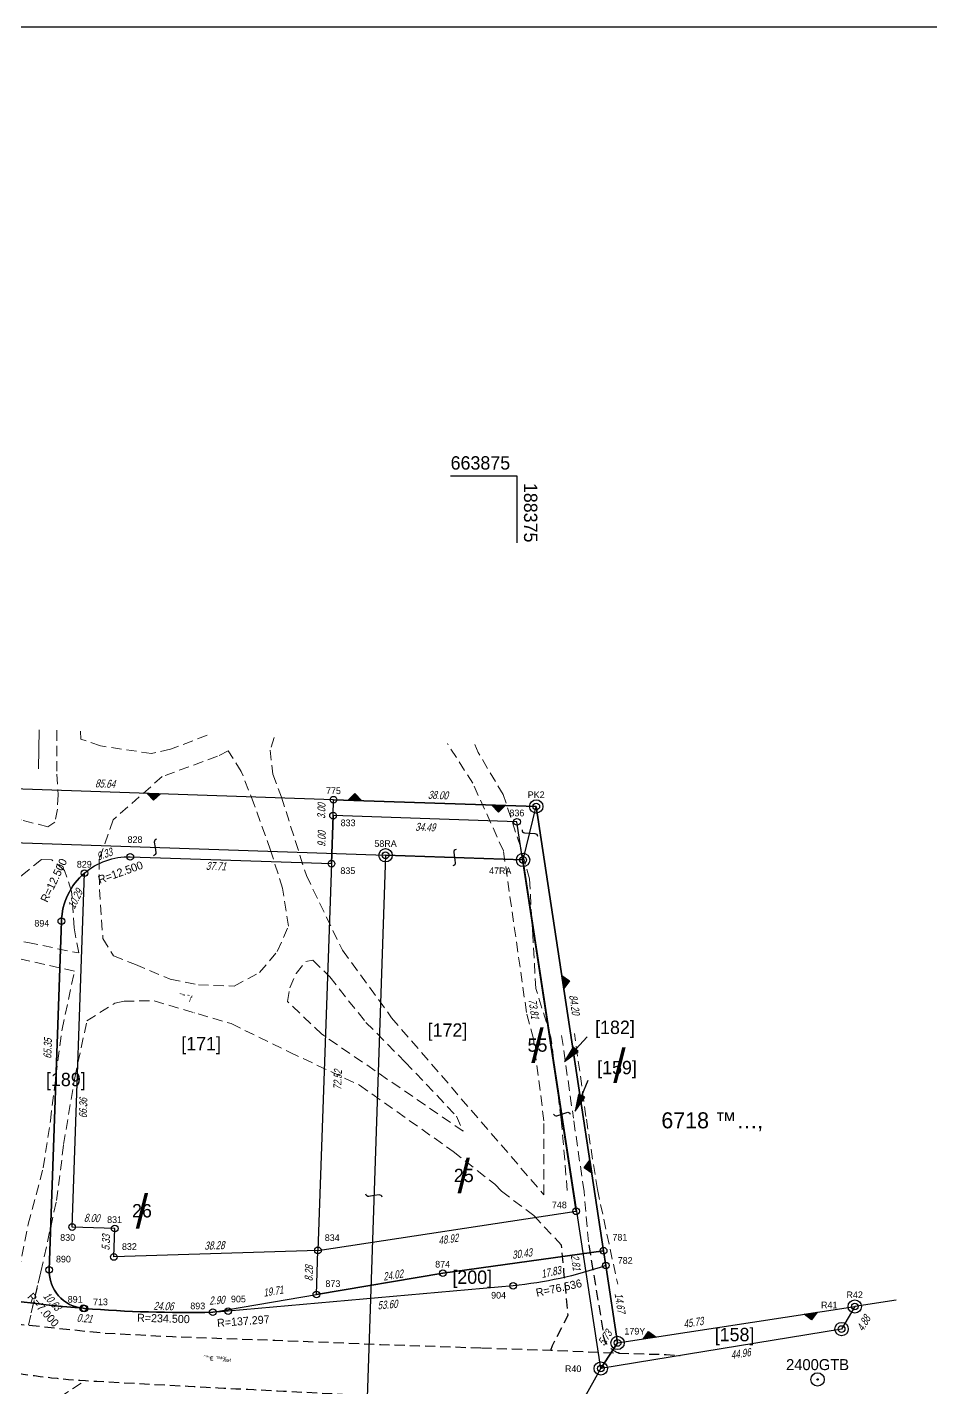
# Model space of a CAD drawing. Extents: x 187751 to 188722, y 663209 to 663959.
# Drawn here: x 188283.2 to 188452.5, y 663704.2 to 663959.1 of the extents above; entities that cross this region are included whole.
import ezdxf
from ezdxf.enums import TextEntityAlignment as Align

# ---------------------------------------------------------------- set-up
doc = ezdxf.new("R2010")
doc.units = 0
doc.header["$LTSCALE"] = 0.3
doc.linetypes.add('DASHED', pattern=[19.05, 12.7, -6.35])
doc.linetypes.add('HIDDEN', pattern=[9.525, 6.35, -3.175])
doc.layers.get('0').update_dxf_attribs({"linetype": 'CONTINUOUS'})
for name, color, linetype in [('C1602_0', 7, 'CONTINUOUS'), ('C1602_1', 1, 'CONTINUOUS'), ('C1602_2', 3, 'CONTINUOUS'), ('C1602_3', 4, 'CONTINUOUS'), ('C1603_0', 7, 'CONTINUOUS'), ('C1603_1', 1, 'CONTINUOUS'), ('C1603_3', 4, 'CONTINUOUS'), ('C1609_0', 7, 'CONTINUOUS'), ('C1609_1', 7, 'CONTINUOUS'), ('C1609_3', 7, 'CONTINUOUS'), ('C1610_0', 7, 'CONTINUOUS'), ('C1611_1', 6, 'CONTINUOUS'), ('C1611_3', 6, 'CONTINUOUS'), ('C1640', 7, 'DASHED'), ('C1690', 7, 'CONTINUOUS'), ('DRWP002', 2, 'CONTINUOUS'), ('DRWT004', 2, 'CONTINUOUS'), ('OBJS009', 2, 'CONTINUOUS'), ('PCLP001', 7, 'CONTINUOUS'), ('PCLP004', 3, 'CONTINUOUS'), ('PCLS001', 3, 'CONTINUOUS'), ('PCLS004', 7, 'CONTINUOUS'), ('RODP020', 25, 'HIDDEN'), ('RODP021', 25, 'HIDDEN'), ('RODS002', 25, 'CONTINUOUS'), ('SRVS003', 20, 'CONTINUOUS'), ('TAZAR_FRAME', 7, 'CONTINUOUS')]:
    doc.layers.add(name, color=color, linetype=linetype)
doc.layers.add('M2405', color=25, linetype='HIDDEN', lineweight=20)
doc.layers.add('M2602', color=25, linetype='CONTINUOUS', lineweight=20)
doc.styles.add('HEBTEXT', font='HEBTXT')
doc.styles.add('HEBTXT', font='HEBTXT')
doc.styles.add('MAVAT_HEBTXT', font='HEBTXT')
doc.styles.add('TAZAR_HEBTXT', font='HEBTXT')

# ---------------------------------------------------------------- blocks, each defined once
blk = doc.blocks.new('SU93_41R')
for points in [[(1, 0), (0, -1), (-1, 0)], [(0.76, -0.1), (0, -0.86), (-0.76, -0.1)], [(0.52, -0.2), (0, -0.72), (-0.52, -0.2)], [(0.28, -0.3), (0, -0.58), (-0.28, -0.3)], [(0.03, -0.4), (0, -0.43), (-0.03, -0.4)]]:
    blk.add_lwpolyline(points, close=True)
blk = doc.blocks.new('SU93_41L')
for points in [[(-1, 0), (0, 1), (1, 0)], [(-0.76, 0.1), (0, 0.86), (0.76, 0.1)], [(-0.52, 0.2), (0, 0.72), (0.52, 0.2)], [(-0.28, 0.3), (0, 0.58), (0.28, 0.3)], [(-0.03, 0.4), (0, 0.43), (0.03, 0.4)]]:
    blk.add_lwpolyline(points, close=True)
blk = doc.blocks.new('OBJS009')
blk.add_lwpolyline([(0.75, 0), (5.75, 0), (3.25, 0.5), (3.25, -0.5), (5.75, 0)])
blk.add_solid([(3.25, -0.5), (3.25, 0.5), (5.75, 0)])
blk = doc.blocks.new('PCLS004')
at = {"style": 'HEBTXT'}
blk.add_attdef('BLOCK', text='', height=1.5, dxfattribs=at).set_placement((0, 0.27), align=Align.CENTER)
at = {"style": 'HEBTXT', "flags": 1}
for tag, p in [('AREA_LEGAL', (0, -3.62)), ('AREA_CALC', (0, -1.62)), ('STATUS', (0, -5.81))]:
    blk.add_attdef(tag, text='', height=1.5, dxfattribs=at).set_placement(p, align=Align.CENTER)
blk = doc.blocks.new('M2405')
blk.add_circle((0, 0), 0.025)
at = {"color": 0, "style": 'MAVAT_HEBTXT'}
blk.add_attdef('NAME', text='', height=1.3, dxfattribs=at).set_placement((0, 0.9), align=Align.CENTER)
blk = doc.blocks.new('RODS002')
blk.add_circle((0, 0), 0.001)
at = {"style": 'HEBTXT', "flags": 8}
blk.add_attdef('COVER_TYPE', text='', height=1.5, dxfattribs=at).set_placement((0, 1), align=Align.CENTER)
blk = doc.blocks.new('SRVS003')
for centre, radius in [((0, 0, 0), 1), ((0, 0), 0.1)]:
    blk.add_circle(centre, radius)
at = {"style": 'HEBTXT'}
for tag, height, p in [('NAME', 1.65, (0, 1.4)), ('HEIGHT', 1.8, (0, -3.2))]:
    blk.add_attdef(tag, text='', height=height, dxfattribs=at).set_placement(p, align=Align.CENTER)
for tag, flags, p in [('KIND', 1, (0, -5.4)), ('SOURCE-CODE', 9, (0, -7.6)), ('MARK-CODE', 9, (0, -9.8)), ('KIND_2', 9, (0, -11.97, 0)), ('UDKIND', 9, (0, -14.01))]:
    blk.add_attdef(tag, text='', height=1.8, dxfattribs=dict(at, flags=flags)).set_placement(p, align=Align.CENTER)
blk = doc.blocks.new('C1690')
blk.add_lwpolyline([(0.21, 1.23, 0.414214), (-0.12, 0.77), (0.01, 0), (0.15, -0.77, -0.414214), (-0.16, -1.24)], format="xyb")
blk = doc.blocks.new('C1611')
blk.add_circle((0, 0), 0.5)
at = {"style": 'TAZAR_HEBTXT'}
for tag, p in [('POINT_NAME', (-0.02, 1.33)), ('UID', (0, -1.39))]:
    blk.add_attdef(tag, text='', height=1, dxfattribs=at).set_placement(p, align=Align.MIDDLE)
blk.add_attdef('MARK_DESC', (1.13, -0.48), '', height=1, dxfattribs=at)
at = {"style": 'TAZAR_HEBTXT', "flags": 1}
for tag, p in [('TOPO', (-0.03, -3.96)), ('MARK', (0.01, -2.65)), ('SOURCE', (0.02, -5.28)), ('HEIGHT', (-0.02, -8.04)), ('CLASS', (-0.02, -6.69)), ('LEGAL_X', (0, -9.43)), ('LEGAL_Y', (0, -10.83)), ('LEGAL_Z', (0, -12.3)), ('COMMENT', (-0.03, -13.7))]:
    blk.add_attdef(tag, text='', height=1, dxfattribs=at).set_placement(p, align=Align.MIDDLE)
blk = doc.blocks.new('C1609')
at = {"style": 'TAZAR_HEBTXT'}
for tag, p in [('RADIUS', (0.05, 3.11)), ('LEGAL_LENGTH', (0, -1.15)), ('LINE_NAME', (-0.04, -3.3))]:
    blk.add_attdef(tag, text='', height=1.2, dxfattribs=at).set_placement(p, align=Align.MIDDLE)
at = {"style": 'TAZAR_HEBTXT', "oblique": 15, "width": 0.75}
blk.add_attdef('CALC_LENGTH', text='', height=1.2, dxfattribs=at).set_placement((0, 1.26), align=Align.MIDDLE)
at = {"style": 'TAZAR_HEBTXT', "flags": 1}
for tag, p in [('TOPO', (-0.07, -5.23)), ('COMMENT', (-0.07, -6.85))]:
    blk.add_attdef(tag, text='', height=1.2, dxfattribs=at).set_placement(p, align=Align.MIDDLE)
blk = doc.blocks.new('C1603')
at = {"color": 1, "style": 'TAZAR_HEBTXT'}
blk.add_attdef('CROSS', text='', height=5, dxfattribs=at).set_placement((-0.03, 1.75), align=Align.MIDDLE)
at = {"style": 'TAZAR_HEBTXT'}
blk.add_attdef('PARCEL_NAME', text='', height=2, dxfattribs=at).set_placement((-0.03, 1.75), align=Align.MIDDLE)
at = {"style": 'TAZAR_HEBTXT', "flags": 1}
for tag, p in [('PARCEL_STATUS', (0, -1.81)), ('PARCEL_SOURCE', (0, -4.76)), ('LEGAL_AREA', (0, -7.34)), ('CALC_AREA', (0, -10.15)), ('TABA_PLAN', (0, -17.38)), ('TABA_MIGRASH', (0, -19.9)), ('TABA_YEUD', (0, -22.63)), ('PARCEL_PREVIOUS', (0, -26.48)), ('GUSH_PREVIOUS', (0, -29.25)), ('COMMENT', (0, -32.98))]:
    blk.add_attdef(tag, text='', height=2, dxfattribs=at).set_placement(p, align=Align.MIDDLE)
blk.add_attdef('GUSH', (-2.8, -14.16), '', height=2, dxfattribs=at)
blk = doc.blocks.new('C1610')
for radius in [1, 0.5]:
    blk.add_circle((0, 0), radius)
at = {"style": 'TAZAR_HEBTXT'}
for tag, p in [('POINT_NAME', (-0.01, 1.76)), ('UID', (-0.02, -1.89))]:
    blk.add_attdef(tag, text='', height=1, dxfattribs=at).set_placement(p, align=Align.MIDDLE)
blk.add_attdef('MARK_DESC', (1.62, -0.51), '', height=1, dxfattribs=at)
at = {"style": 'TAZAR_HEBTXT', "flags": 1}
for tag, p in [('MARK', (0.06, -3.34)), ('SOURCE', (0.07, -6.18)), ('TOPO', (0.04, -4.79)), ('CLASS', (-0.07, -7.59)), ('LEGAL_X', (0.01, -10.63)), ('HEIGHT', (-0.01, -9.08)), ('LEGAL_Y', (-0.01, -12.16)), ('LEGAL_Z', (0.02, -13.51)), ('COMMENT', (0, -14.94))]:
    blk.add_attdef(tag, text='', height=1, dxfattribs=at).set_placement(p, align=Align.MIDDLE)
blk = doc.blocks.new('C1640')
for s, height, style, p in [(':', 3, 'HEBTEXT', (-40.38, -15.11)), ('†…‡', 3, 'HEBTEXT', (-25.01, -15.11)), (':', 3, 'HEBTEXT', (-40.38, -21.11)), ('„”', 3, 'HEBTEXT', (-25.01, -21.11)), (':', 3, 'HEBTEXT', (-40.38, -27.36)), ('…—', 3, 'HEBTEXT', (-25.01, -27.11)), (':', 3, 'HEBTEXT', (-40.38, -33.11)), ('™…‚', 3, 'HEBTEXT', (-25.01, -33.11)), (':', 3, 'HEBTEXT', (-40.38, -39.11)), ('…—‡', 3, 'HEBTEXT', (-25.01, -39.11)), ('‰˜…ƒ‰‘ ˜”‘', 3, 'TAZAR_HEBTXT', (-25.01, -51.11)), (':', 3, 'HEBTEXT', (-56.04, -51.11)), ('‰‹ ˜”‘', 3, 'TAZAR_HEBTXT', (-25.01, -57.11)), (':', 3, 'HEBTEXT', (-56.04, -57.11)), (' „˜— ™˜', 3, 'TAZAR_HEBTXT', (-25.01, -63.11)), (':', 3, 'HEBTEXT', (-56.04, -63.11)), (':', 4, 'HEBTEXT', (-70.55, -77.11))]:
    blk.add_text(s, height=height, dxfattribs=dict(style=style)).set_placement(p, align=Align.TOP_RIGHT)
at = {"style": 'TAZAR_HEBTXT', "width": 1.5}
blk.add_text('˜…’ ‹…„', height=4, dxfattribs=at).set_placement((-25.01, -81.11), align=Align.RIGHT)
at = {"style": 'TAZAR_HEBTXT'}
for tag, p in [('REGION', (-43.38, -15.11)), ('COUNTY', (-43.38, -21.11)), ('SETTLEMENT', (-43.38, -27.36)), ('GUSH_NUM', (-43.38, -33.11)), ('PARCELS', (-43.38, -39.11)), ('SERIAL', (-59.04, -51.11)), ('PROCESS_NAME', (-59.04, -57.11)), ('GRID_NAME', (-59.04, -63.11))]:
    blk.add_attdef(tag, text='', height=3, dxfattribs=at).set_placement(p, align=Align.TOP_RIGHT)
at = {"style": 'TAZAR_HEBTXT', "width": 1.5}
blk.add_attdef('ORDERER', text='', height=4, dxfattribs=at).set_placement((-73.34, -81.11), align=Align.RIGHT)
at = {"style": 'TAZAR_HEBTXT', "flags": 1}
for tag, p in [('PROCESS_TYPE', (-35.01, -86.23)), ('WORK_ORDER', (-35.01, -88.92)), ('SCALE', (-35.01, -91.5)), ('SURVEYOR', (-35.01, -94.02)), ('TABA_NAMES', (-35.01, -96.6)), ('SETTLEMENT_CODE', (-35.01, -99.08)), ('SURVEY_DATE', (-35.01, -102.08)), ('FINISH_DATE', (-35.01, -104.66)), ('UPDATE_DATE', (-35.01, -107.13)), ('GUSH_LEGAL_AREA', (-35.01, -110.18)), ('GUSH_REGISTER_STATUS', (-35.01, -112.75)), ('GUSH_LAST_PARCEL', (-35.01, -115.24)), ('GENERAL_COMMENT', (-35.01, -117.82))]:
    blk.add_attdef(tag, text='', height=1, dxfattribs=at).set_placement(p, align=Align.CENTER)

msp = doc.modelspace()

# ---------------------------------------------------------------- linework, layer by layer
at = {"layer": 'C1602_0', "flags": 128}
for points in [[(188376.07, 663803.09), (188378.55, 663813.12), (188340.57, 663814.39), (188254.98, 663817.27), (188148.11, 663820.85), (188147.78, 663810.85), (188235.03, 663807.89), (188263.87, 663806.91), (188350.32, 663803.97)], [(188438.23, 663719.42), (188435.77, 663715.2), (188390.64, 663707.8), (188376.07, 663803.09), (188378.55, 663813.12), (188391.17, 663729.87), (188391.59, 663727.09), (188393.79, 663712.59)], [(188259.04, 663666.55), (188261.37, 663734.27), (188263.87, 663806.91), (188350.32, 663803.97), (188346, 663676.44), (188345.67, 663663.44), (188317.06, 663664.47)], [(188390.64, 663707.8), (188376.07, 663803.09), (188350.32, 663803.97), (188346, 663676.44), (188372.73, 663675.72), (188378.29, 663685.68), (188380.73, 663690.04), (188382.42, 663693.08)]]:
    msp.add_lwpolyline(points, close=True, dxfattribs=at)
at = {"layer": 'C1602_1', "flags": 128}
for points in [[(188393.79, 663712.59), (188390.64, 663707.8), (188376.07, 663803.09), (188378.55, 663813.12), (188391.17, 663729.87), (188391.59, 663727.09)], [(188435.77, 663715.2), (188390.64, 663707.8), (188393.79, 663712.59), (188438.23, 663719.42)]]:
    msp.add_lwpolyline(points, close=True, dxfattribs=at)
at = {"layer": 'C1602_2', "flags": 128}
msp.add_lwpolyline([(188382.42, 663693.08), (188390.64, 663707.8), (188393.79, 663712.59), (188391.59, 663727.09), (188391.17, 663729.87), (188378.55, 663813.12), (188340.57, 663814.39), (188254.98, 663817.27), (188148.11, 663820.85), (188142.74, 663821.03), (188125.49, 663821.6), (188122.53, 663821.7), (188106.82, 663822.23), (188105.51, 663822.27), (188102.54, 663822.37), (188044.44, 663824.32)], dxfattribs=at)
at = {"layer": 'C1602_3', "flags": 128}
for points in [[(188287.29, 663726.3), (188289.57, 663791.61, -0.208709), (188293.88, 663800.63, -0.188794), (188302.48, 663803.67), (188340.17, 663802.4), (188340.47, 663811.4), (188340.57, 663814.39), (188254.98, 663817.27), (188148.11, 663820.85), (188147.78, 663810.85), (188147.71, 663808.85), (188216.7, 663806.54), (188261.51, 663805.04, -0.099366), (188264, 663804.45, -0.3028), (188267.79, 663798.32), (188265.46, 663731.64, -0.476018), (188256.79, 663725.08, 0.039902), (188293.67, 663719.08, -0.399063)], [(188299.56, 663734.03), (188291.57, 663734.31), (188293.88, 663800.63, -0.188794), (188302.48, 663803.67), (188340.17, 663802.4), (188337.64, 663729.93), (188299.38, 663728.7)], [(188337.64, 663729.93), (188299.38, 663728.7), (188299.56, 663734.03), (188291.57, 663734.31), (188293.88, 663800.63, 0.208709), (188289.57, 663791.61), (188287.29, 663726.3, 0.399063), (188293.67, 663719.08), (188293.89, 663719.06, 0.025656), (188317.92, 663718.35), (188337.35, 663721.65)], [(188317.92, 663718.35), (188337.35, 663721.65), (188361.03, 663725.68), (188391.17, 663729.87), (188391.59, 663727.09, -0.058302), (188374.21, 663723.3), (188320.82, 663718.56, -0.005286)]]:
    msp.add_lwpolyline(points, format="xyb", close=True, dxfattribs=at)
for points in [[(188374.94, 663810.24), (188340.47, 663811.4), (188340.57, 663814.39), (188378.55, 663813.12), (188391.17, 663729.87), (188361.03, 663725.68), (188337.35, 663721.65), (188337.64, 663729.93), (188386.01, 663737.26)], [(188337.64, 663729.93), (188386.01, 663737.26), (188374.94, 663810.24), (188340.47, 663811.4), (188340.17, 663802.4)]]:
    msp.add_lwpolyline(points, close=True, dxfattribs=at)
msp.add_lwpolyline([(188382.42, 663693.08), (188390.64, 663707.8), (188393.79, 663712.59), (188391.59, 663727.09, -0.058302), (188374.21, 663723.3), (188320.82, 663718.56, -0.005286), (188317.92, 663718.35, -0.025656), (188293.89, 663719.06), (188293.67, 663719.08, -0.039902), (188256.79, 663725.08, -0.016212), (188242.15, 663729.19), (188146.07, 663759.55), (188144.98, 663727.09, -0.339279), (188149.35, 663715.39), (188144.04, 663698.69)], format="xyb", dxfattribs=at)
at = {"layer": 'DRWP002'}
for p, q in [((188375, 663875), (188362.5, 663875)), ((188375, 663862.5), (188375, 663875))]:
    msp.add_line(p, q, dxfattribs=at)
at = {"layer": 'M2405'}
for points in [[(188288.73, 663827.39), (188288.73, 663827.33), (188288.71, 663819.17), (188288.95, 663815.3), (188288.83, 663812.59), (188288.33, 663810.16), (188287.03, 663809.3), (188282.04, 663810.59), (188273.62, 663811.4), (188258.12, 663813.06), (188237.58, 663814.07), (188215.55, 663814.62), (188198.6, 663815.88), (188189.95, 663816.21), (188187.65, 663817.46), (188187.63, 663818.91), (188187.65, 663820.37), (188187.88, 663823.7), (188189.06, 663830.6), (188189.06, 663830.73)], [(188316.86, 663826.45), (188310.02, 663823.85), (188306.46, 663823.03), (188296.89, 663824.48), (188293.23, 663825.72), (188293.16, 663827.24)], [(188329.44, 663826.03), (188328.67, 663823.68), (188329.17, 663819.16), (188330.79, 663814.88), (188335.47, 663800.18), (188342.24, 663786.17), (188351.45, 663773.51), (188379.99, 663740.36)], [(188378.03, 663769.58), (188376.71, 663774.53), (188372.41, 663804.78), (188366.66, 663817.46), (188361.9, 663824.93)], [(188381.29, 663769.89), (188378.47, 663778.99), (188377.88, 663789.07), (188377.29, 663799.53), (188375.57, 663805.61), (188372.35, 663815.35), (188367.65, 663823.24), (188367.07, 663824.76)], [(188279.66, 663716.4), (188280.98, 663723.25), (188283.36, 663734.84), (188286.18, 663745.43), (188287.5, 663754.23), (188288.55, 663762.59), (188289.7, 663771.36), (188292.01, 663782.27), (188278.21, 663785.38), (188265.78, 663787.92), (188255.38, 663789.12), (188247.52, 663788.33), (188242.46, 663786.56), (188235.57, 663782.64), (188227.16, 663776.53), (188216.94, 663770.99), (188208.96, 663768.43)], [(188338.67, 663770.24), (188338.39, 663770.43), (188331.95, 663776.58), (188332.4, 663779.16), (188333.54, 663781.83), (188335.38, 663784.07), (188336.69, 663784.31), (188339.84, 663781.2), (188346.64, 663772.65), (188349.15, 663770.11)], [(188283.39, 663715.92), (188285.72, 663725.94), (188288.66, 663739.27), (188289.99, 663749.75), (188292.07, 663762.29), (188294.36, 663772.97), (188299.6, 663776.23), (188301.3, 663776.64), (188306.96, 663776.7), (188321.4, 663772.42), (188332.29, 663767.1), (188345.42, 663760.9), (188363.01, 663748.45), (188370.8, 663742.33), (188372.02, 663741.02), (188372.02, 663741.02)], [(188283.93, 663718.23), (188285.72, 663725.94), (188288.66, 663739.27), (188289.99, 663749.75), (188292.07, 663762.29), (188294.36, 663772.97), (188299.6, 663776.23), (188301.3, 663776.64), (188306.96, 663776.7), (188321.4, 663772.42), (188325.47, 663770.43)], [(188390, 663741.35), (188387.86, 663755.02), (188385.71, 663770.55)], [(188379.99, 663740.36), (188379.99, 663754.21), (188378.03, 663769.58)], [(188383.22, 663754.44), (188384.41, 663740.59)], [(188387.5, 663740.99), (188385.51, 663754.73)], [(188372.02, 663741.02), (188378.1, 663736.45), (188383.29, 663730.94)], [(188388.34, 663731.53), (188387.5, 663740.99)], [(188390, 663741.35), (188393.82, 663723.58)], [(188288.84, 663585.73), (188290.87, 663591.51), (188293.42, 663600.07), (188293.99, 663606.08), (188294.25, 663610.65), (188294.2, 663614.59), (188292.91, 663619.81), (188289.47, 663626.99), (188280.69, 663638.16), (188277.6, 663644.24), (188276.36, 663649.74), (188276.34, 663654.38), (188276.37, 663659.96), (188276.44, 663664.68), (188276.56, 663669.86), (188277.24, 663675.61), (188277.69, 663679.18), (188278.23, 663683.51), (188279.71, 663690.67), (188282.66, 663694.86), (188286.88, 663700.89), (188293.92, 663705.47)]]:
    msp.add_lwpolyline(points, dxfattribs=at)
for points in [[(188297.35, 663788.37), (188299.32, 663785.13), (188303.46, 663783.48), (188309.97, 663780.76), (188315.23, 663779.69), (188321.96, 663779.45), (188326.71, 663782), (188330.02, 663785.97), (188332.1, 663790.67), (188331.03, 663797.79), (188328.76, 663804.93), (188325.66, 663813.51), (188323.27, 663819.69), (188320.81, 663823.52), (188318.82, 663822.53), (188308.45, 663818.72), (188299.29, 663810.62), (188296.65, 663803.22), (188296.7, 663797.56), (188297.35, 663788.37)], [(188292.81, 663785.66), (188291.95, 663790.36), (188291.48, 663797.16), (188290.17, 663801.11), (188287.78, 663803.13), (188285.84, 663803.15), (188283.44, 663801.25), (188279.08, 663797.84), (188274.9, 663795.02), (188272.05, 663793.16), (188268.59, 663790.82), (188283.26, 663787.62), (188292.81, 663785.66)], [(188364.84, 663752.28), (188338.39, 663770.43), (188331.95, 663776.58), (188332.4, 663779.16), (188333.54, 663781.83), (188335.38, 663784.07), (188336.69, 663784.31), (188339.84, 663781.2), (188346.64, 663772.65), (188353.99, 663765.21), (188363.61, 663755.08), (188364.84, 663752.28)]]:
    msp.add_lwpolyline(points, close=True, dxfattribs=at)
for points, elevation in [([(188383.22, 663754.44), (188381.29, 663769.89)], 82.41), ([(188383.29, 663770.23), (188385.51, 663754.73)], 81.84)]:
    msp.add_lwpolyline(points, dxfattribs=dict(at, elevation=elevation))
at = {"layer": 'M2602'}
msp.add_lwpolyline([(188285.41, 663827.5), (188285.29, 663820.19)], dxfattribs=at)
at = {"layer": 'PCLP001'}
msp.add_line((188446, 663720.61), (188438.23, 663719.42), dxfattribs=at)
at = {"layer": 'PCLP004'}
msp.add_lwpolyline([(188340.47, 663811.4), (188340.57, 663814.39)], dxfattribs=at)
at = {"layer": 'RODP020', "flags": 128}
for points, elevation in [([(188155.43, 663755.24), (188159.9, 663753.7), (188173.2, 663749.43), (188181.34, 663746.87), (188192.44, 663743.38), (188208.36, 663737.29), (188227.48, 663730.35), (188244.26, 663724.41), (188254.02, 663721.63), (188262.75, 663719.49), (188272.57, 663717.46), (188281.58, 663716.11), (188297.31, 663714.47), (188310.41, 663713.77), (188329.55, 663713.11), (188349.37, 663712.32), (188368.28, 663711.66)], 87.39), ([(188381.26, 663711.23), (188381.62, 663712.13), (188384.5, 663717.81), (188383.74, 663726.07), (188383.29, 663730.94)], 83.44), ([(188368.28, 663711.66), (188381.26, 663711.23), (188394.15, 663710.66), (188402.92, 663710.43), (188405.53, 663710.25)], 83.44)]:
    msp.add_lwpolyline(points, dxfattribs=dict(at, elevation=elevation))
at = {"layer": 'RODP020', "elevation": 83.44, "flags": 128}
msp.add_lwpolyline([(188394.15, 663710.66, -0.159175), (188391.98, 663712.11, -0.184213), (188391.09, 663714.97), (188389.08, 663727.06), (188388.34, 663731.53)], format="xyb", dxfattribs=at)
at = {"layer": 'RODP021', "elevation": 86.69, "flags": 128}
msp.add_lwpolyline([(188181.66, 663726.07, -0.084956), (188187.79, 663728.01, -0.029741), (188192.81, 663728.4, -0.070979), (188199.81, 663727.53), (188212.58, 663724.86), (188227.01, 663720.34), (188241.28, 663715.85), (188254.61, 663712.14, 0.025084), (188265.5, 663709.69), (188279.27, 663707.28, 0.031866), (188296.18, 663705.42), (188313.33, 663704.49, 0.001368), (188331.2, 663703.57), (188350.11, 663702.59), (188369.16, 663701.6)], format="xyb", dxfattribs=at)
at = {"layer": 'TAZAR_FRAME', "flags": 128}
msp.add_lwpolyline([(188722.19, 663959.14), (187847.19, 663959.14), (187847.19, 663209.14), (188722.19, 663209.14)], close=True, dxfattribs=at)

# ---------------------------------------------------------------- block references
at = {"layer": 'C1603_0'}
ref = msp.add_blockref('C1603', (188384.56, 663760.46), dxfattribs=dict(at, xscale=1.25, yscale=1.25, zscale=1.25))
ref.add_attrib('PARCEL_NAME', '55', dxfattribs={"layer": '0', "height": 2.5, "style": 'TAZAR_HEBTXT'}).set_placement((188378.78, 663768.39), align=Align.MIDDLE)
ref.add_attrib('CROSS', '/', dxfattribs={"layer": '0', "color": 1, "height": 6.25, "style": 'TAZAR_HEBTXT'}).set_placement((188378.78, 663768.39), align=Align.MIDDLE)
at = {"layer": 'C1603_0', "xscale": 1.25, "yscale": 1.25, "zscale": 1.25}
for p, values in [((188365, 663741.79), {'PARCEL_NAME': '25', 'CROSS': '/'}), ((188304.7, 663735.17), {'PARCEL_NAME': '26', 'CROSS': '/'})]:
    msp.add_blockref('C1603', p, dxfattribs=at).add_auto_attribs(values)
at = {"layer": 'C1603_1'}
ref = msp.add_blockref('C1603', (188384.56, 663760.46), dxfattribs=dict(at, xscale=1.25, yscale=1.25, zscale=1.25))
ref.add_attrib('PARCEL_NAME', '[159]', dxfattribs={"layer": '0', "height": 2.5, "style": 'TAZAR_HEBTXT'}).set_placement((188393.68, 663763.88), align=Align.MIDDLE)
ref.add_attrib('CROSS', '/', dxfattribs={"layer": '0', "color": 1, "height": 6.25, "style": 'TAZAR_HEBTXT'}).set_placement((188394.13, 663764.62), align=Align.MIDDLE)
ref = msp.add_blockref('C1603', (188413.25, 663713.61), dxfattribs=dict(at, xscale=1.25, yscale=1.25, zscale=1.25))
ref.add_attrib('PARCEL_NAME', '[158]', dxfattribs={"layer": '0', "height": 2.5, "style": 'TAZAR_HEBTXT'}).set_placement((188415.71, 663713.85), align=Align.MIDDLE)
at = {"layer": 'C1603_3'}
ref = msp.add_blockref('C1603', (188383.36, 663768.02), dxfattribs=dict(at, xscale=1.25, yscale=1.25, zscale=1.25))
ref.add_attrib('PARCEL_NAME', '[182]', dxfattribs={"layer": '0', "height": 2.5, "style": 'TAZAR_HEBTXT'}).set_placement((188393.3, 663771.42), align=Align.MIDDLE)
at = {"layer": 'C1603_3', "xscale": 1.25, "yscale": 1.25, "zscale": 1.25}
for p, values in [((188361.95, 663768.72), {'PARCEL_NAME': '[172]'}), ((188315.79, 663766.18), {'PARCEL_NAME': '[171]'}), ((188290.44, 663759.46), {'PARCEL_NAME': '[189]'})]:
    msp.add_blockref('C1603', p, dxfattribs=at).add_auto_attribs(values)
at = {"layer": 'C1603_3'}
ref = msp.add_blockref('C1603', (188365.96, 663724.11), dxfattribs=dict(at, xscale=1.25, yscale=1.25, zscale=1.25))
ref.add_attrib('PARCEL_NAME', '[200]', dxfattribs={"layer": '0', "height": 2.5, "style": 'TAZAR_HEBTXT'}).set_placement((188366.55, 663724.6), align=Align.MIDDLE)
at = {"layer": 'C1609_0'}
ref = msp.add_blockref('C1609', (188297.78, 663815.83), dxfattribs=dict(at, xscale=1.25, yscale=1.25, zscale=1.25, rotation=178.07887873))
ref.add_attrib('CALC_LENGTH', '85.64', dxfattribs={"layer": '0', "height": 1.5, "rotation": 358.0789, "style": 'TAZAR_HEBTXT', "oblique": 15, "width": 0.75}).set_placement((188297.77, 663817.4), align=Align.MIDDLE)
ref = msp.add_blockref('C1609', (188359.56, 663813.76), dxfattribs=dict(at, xscale=1.25, yscale=1.25, zscale=1.25, rotation=178.07864077))
ref.add_attrib('CALC_LENGTH', '38.00', dxfattribs={"layer": '0', "height": 1.5, "rotation": 358.0786, "style": 'TAZAR_HEBTXT', "oblique": 15, "width": 0.75}).set_placement((188360.13, 663815.25), align=Align.MIDDLE)
ref = msp.add_blockref('C1609', (188384.86, 663771.5), dxfattribs=dict(at, xscale=1.25, yscale=1.25, zscale=1.25, rotation=278.6201335200001))
ref.add_attrib('CALC_LENGTH', '84.20', dxfattribs={"layer": '0', "height": 1.5, "rotation": 278.6201, "style": 'TAZAR_HEBTXT', "oblique": 15, "width": 0.75}).set_placement((188385.72, 663775.96), align=Align.MIDDLE)
ref = msp.add_blockref('C1609', (188391.38, 663728.48), dxfattribs=dict(at, xscale=1.25, yscale=1.25, zscale=1.25, rotation=278.62053763))
ref.add_attrib('CALC_LENGTH', '2.81', dxfattribs={"layer": '0', "height": 1.5, "rotation": 278.6205, "style": 'TAZAR_HEBTXT', "oblique": 15, "width": 0.75}).set_placement((188385.97, 663727.66), align=Align.MIDDLE)
at = {"layer": 'C1609_0', "xscale": 1.25, "yscale": 1.25, "zscale": 1.25, "rotation": 278.62056266}
msp.add_blockref('C1609', (188392.69, 663719.84), dxfattribs=at).add_auto_attribs({'CALC_LENGTH': '14.67'})
at = {"layer": 'C1609_0'}
ref = msp.add_blockref('C1609', (188413.2, 663711.5), dxfattribs=dict(at, xscale=1.25, yscale=1.25, zscale=1.25, rotation=189.30641375))
ref.add_attrib('CALC_LENGTH', '45.73', dxfattribs={"layer": '0', "height": 1.5, "rotation": 9.3064, "style": 'TAZAR_HEBTXT', "oblique": 15, "width": 0.75}).set_placement((188407.98, 663716.43), align=Align.MIDDLE)
ref = msp.add_blockref('C1609', (188437, 663717.31), dxfattribs=dict(at, xscale=1.25, yscale=1.25, zscale=1.25, rotation=239.75454098))
ref.add_attrib('CALC_LENGTH', '4.88', dxfattribs={"layer": '0', "height": 1.5, "rotation": 59.7545, "style": 'TAZAR_HEBTXT', "oblique": 15, "width": 0.75}).set_placement((188439.88, 663716.29), align=Align.MIDDLE)
ref = msp.add_blockref('C1609', (188416.01, 663716), dxfattribs=dict(at, xscale=1.25, yscale=1.25, zscale=1.25, rotation=8.73279138))
ref.add_attrib('CALC_LENGTH', '44.96', dxfattribs={"layer": '0', "height": 1.5, "rotation": 8.7328, "style": 'TAZAR_HEBTXT', "oblique": 15, "width": 0.75}).set_placement((188416.84, 663710.6), align=Align.MIDDLE)
at = {"layer": 'C1609_1'}
ref = msp.add_blockref('C1609', (188392.21, 663710.2), dxfattribs=dict(at, xscale=1.25, yscale=1.25, zscale=1.25, rotation=56.62305133000001))
ref.add_attrib('CALC_LENGTH', '5.73', dxfattribs={"layer": '0', "height": 1.5, "rotation": 56.6231, "style": 'TAZAR_HEBTXT', "oblique": 15, "width": 0.75}).set_placement((188391.42, 663713.55), align=Align.MIDDLE)
at = {"layer": 'C1609_3'}
ref = msp.add_blockref('C1609', (188340.52, 663812.9), dxfattribs=dict(at, xscale=1.25, yscale=1.25, zscale=1.25, rotation=268.07048501))
ref.add_attrib('CALC_LENGTH', '3.00', dxfattribs={"layer": '0', "height": 1.5, "rotation": 88.0705, "style": 'TAZAR_HEBTXT', "oblique": 15, "width": 0.75}).set_placement((188338.28, 663812.26), align=Align.MIDDLE)
ref = msp.add_blockref('C1609', (188340.32, 663806.9), dxfattribs=dict(at, xscale=1.25, yscale=1.25, zscale=1.25, rotation=268.0770619))
ref.add_attrib('CALC_LENGTH', '9.00', dxfattribs={"layer": '0', "height": 1.5, "rotation": 88.0771, "style": 'TAZAR_HEBTXT', "oblique": 15, "width": 0.75}).set_placement((188338.32, 663807.04), align=Align.MIDDLE)
ref = msp.add_blockref('C1609', (188357.71, 663810.82), dxfattribs=dict(at, xscale=1.25, yscale=1.25, zscale=1.25, rotation=178.07750916))
ref.add_attrib('CALC_LENGTH', '34.49', dxfattribs={"layer": '0', "height": 1.5, "rotation": 358.0775, "style": 'TAZAR_HEBTXT', "oblique": 15, "width": 0.75}).set_placement((188357.75, 663809.26), align=Align.MIDDLE)
ref = msp.add_blockref('C1609', (188297.89, 663802.96), dxfattribs=dict(at, xscale=1.25, yscale=1.25, zscale=1.25, rotation=199.4626993))
ref.add_attrib('RADIUS', 'R=12.500', dxfattribs={"layer": '0', "height": 1.5, "rotation": 19.4627, "style": 'TAZAR_HEBTXT'}).set_placement((188300.63, 663800.78), align=Align.MIDDLE)
ref.add_attrib('CALC_LENGTH', '9.33', dxfattribs={"layer": '0', "height": 1.5, "rotation": 19.4627, "style": 'TAZAR_HEBTXT', "oblique": 15, "width": 0.75}).set_placement((188297.65, 663804.19), align=Align.MIDDLE)
ref = msp.add_blockref('C1609', (188290.78, 663796.57), dxfattribs=dict(at, xscale=1.25, yscale=1.25, zscale=1.25, rotation=244.42407857))
ref.add_attrib('RADIUS', 'R=12.500', dxfattribs={"layer": '0', "height": 1.5, "rotation": 64.4241, "style": 'TAZAR_HEBTXT'}).set_placement((188288.14, 663799.28), align=Align.MIDDLE)
ref.add_attrib('CALC_LENGTH', '10.29', dxfattribs={"layer": '0', "height": 1.5, "rotation": 64.4241, "style": 'TAZAR_HEBTXT', "oblique": 15, "width": 0.75}).set_placement((188292.16, 663795.78), align=Align.MIDDLE)
ref = msp.add_blockref('C1609', (188321.32, 663803.03), dxfattribs=dict(at, xscale=1.25, yscale=1.25, zscale=1.25, rotation=358.07935859))
ref.add_attrib('CALC_LENGTH', '37.71', dxfattribs={"layer": '0', "height": 1.5, "rotation": 358.0794, "style": 'TAZAR_HEBTXT', "oblique": 15, "width": 0.75}).set_placement((188318.53, 663801.94), align=Align.MIDDLE)
ref = msp.add_blockref('C1609', (188380.47, 663773.75), dxfattribs=dict(at, xscale=1.25, yscale=1.25, zscale=1.25, rotation=98.62057853))
ref.add_attrib('CALC_LENGTH', '73.81', dxfattribs={"layer": '0', "height": 1.5, "rotation": 278.6206, "style": 'TAZAR_HEBTXT', "oblique": 15, "width": 0.75}).set_placement((188378.1, 663775.18), align=Align.MIDDLE)
ref = msp.add_blockref('C1609', (188288.43, 663758.95), dxfattribs=dict(at, xscale=1.25, yscale=1.25, zscale=1.25, rotation=267.99980743))
ref.add_attrib('CALC_LENGTH', '65.35', dxfattribs={"layer": '0', "height": 1.5, "rotation": 87.9998, "style": 'TAZAR_HEBTXT', "oblique": 15, "width": 0.75}).set_placement((188286.99, 663767.75), align=Align.MIDDLE)
ref = msp.add_blockref('C1609', (188338.9, 663766.17), dxfattribs=dict(at, xscale=1.25, yscale=1.25, zscale=1.25, rotation=268.00061434))
ref.add_attrib('CALC_LENGTH', '72.52', dxfattribs={"layer": '0', "height": 1.5, "rotation": 88.0006, "style": 'TAZAR_HEBTXT', "oblique": 15, "width": 0.75}).set_placement((188341.32, 663761.88), align=Align.MIDDLE)
ref = msp.add_blockref('C1609', (188292.73, 663767.47), dxfattribs=dict(at, xscale=1.25, yscale=1.25, zscale=1.25, rotation=88.00004331))
ref.add_attrib('CALC_LENGTH', '66.36', dxfattribs={"layer": '0', "height": 1.5, "rotation": 88, "style": 'TAZAR_HEBTXT', "oblique": 15, "width": 0.75}).set_placement((188293.63, 663756.59), align=Align.MIDDLE)
ref = msp.add_blockref('C1609', (188295.56, 663734.17), dxfattribs=dict(at, xscale=1.25, yscale=1.25, zscale=1.25, rotation=177.99421337))
ref.add_attrib('CALC_LENGTH', '8.00', dxfattribs={"layer": '0', "height": 1.5, "rotation": 357.9942, "style": 'TAZAR_HEBTXT', "oblique": 15, "width": 0.75}).set_placement((188295.26, 663736.01), align=Align.MIDDLE)
at = {"layer": 'C1609_3', "xscale": 1.25, "yscale": 1.25, "zscale": 1.25}
for p, rotation, values in [((188299.47, 663731.36), 88.00062145, {'CALC_LENGTH': '5.33'}), ((188376.1, 663727.77), 7.9258644, {'CALC_LENGTH': '30.43'})]:
    msp.add_blockref('C1609', p, dxfattribs=dict(at, rotation=rotation)).add_auto_attribs(values)
at = {"layer": 'C1609_3'}
ref = msp.add_blockref('C1609', (188361.82, 663733.59), dxfattribs=dict(at, xscale=1.25, yscale=1.25, zscale=1.25, rotation=8.61792921))
ref.add_attrib('CALC_LENGTH', '48.92', dxfattribs={"layer": '0', "height": 1.5, "rotation": 8.6179, "style": 'TAZAR_HEBTXT', "oblique": 15, "width": 0.75}).set_placement((188362.06, 663732.04), align=Align.MIDDLE)
ref = msp.add_blockref('C1609', (188318.51, 663729.31), dxfattribs=dict(at, xscale=1.25, yscale=1.25, zscale=1.25, rotation=181.84413609))
ref.add_attrib('CALC_LENGTH', '38.28', dxfattribs={"layer": '0', "height": 1.5, "rotation": 1.8441, "style": 'TAZAR_HEBTXT', "oblique": 15, "width": 0.75}).set_placement((188318.24, 663730.87), align=Align.MIDDLE)
ref = msp.add_blockref('C1609', (188337.5, 663725.79), dxfattribs=dict(at, xscale=1.25, yscale=1.25, zscale=1.25, rotation=268.00027109))
ref.add_attrib('CALC_LENGTH', '8.28', dxfattribs={"layer": '0', "height": 1.5, "rotation": 88.0003, "style": 'TAZAR_HEBTXT', "oblique": 15, "width": 0.75}).set_placement((188335.92, 663725.63), align=Align.MIDDLE)
ref = msp.add_blockref('C1609', (188383.01, 663724.69), dxfattribs=dict(at, xscale=1.25, yscale=1.25, zscale=1.25, rotation=12.33141754))
ref.add_attrib('RADIUS', 'R=76.536', dxfattribs={"layer": '0', "height": 1.5, "rotation": 12.3314, "style": 'TAZAR_HEBTXT'}).set_placement((188382.78, 663722.9), align=Align.MIDDLE)
ref.add_attrib('CALC_LENGTH', '17.83', dxfattribs={"layer": '0', "height": 1.5, "rotation": 12.3314, "style": 'TAZAR_HEBTXT', "oblique": 15, "width": 0.75}).set_placement((188381.3, 663725.88), align=Align.MIDDLE)
ref = msp.add_blockref('C1609', (188349.19, 663723.66), dxfattribs=dict(at, xscale=1.25, yscale=1.25, zscale=1.25, rotation=9.64428268))
ref.add_attrib('CALC_LENGTH', '24.02', dxfattribs={"layer": '0', "height": 1.5, "rotation": 9.6443, "style": 'TAZAR_HEBTXT', "oblique": 15, "width": 0.75}).set_placement((188351.71, 663725.3), align=Align.MIDDLE)
ref = msp.add_blockref('C1609', (188289.04, 663721.41), dxfattribs=dict(at, xscale=1.25, yscale=1.25, zscale=1.25, rotation=311.50914017))
ref.add_attrib('RADIUS', 'R=7.000', dxfattribs={"layer": '0', "height": 1.5, "rotation": 311.5091, "style": 'TAZAR_HEBTXT'}).set_placement((188286.17, 663718.79), align=Align.MIDDLE)
ref.add_attrib('CALC_LENGTH', '10.63', dxfattribs={"layer": '0', "height": 1.5, "rotation": 311.5091, "style": 'TAZAR_HEBTXT', "oblique": 15, "width": 0.75}).set_placement((188287.87, 663720.37), align=Align.MIDDLE)
ref = msp.add_blockref('C1609', (188327.64, 663720), dxfattribs=dict(at, xscale=1.25, yscale=1.25, zscale=1.25, rotation=9.64348761))
ref.add_attrib('CALC_LENGTH', '19.71', dxfattribs={"layer": '0', "height": 1.5, "rotation": 9.6435, "style": 'TAZAR_HEBTXT', "oblique": 15, "width": 0.75}).set_placement((188329.26, 663722.29), align=Align.MIDDLE)
ref = msp.add_blockref('C1609', (188305.9, 663718.4), dxfattribs=dict(at, xscale=1.25, yscale=1.25, zscale=1.25, rotation=358.31062295))
ref.add_attrib('RADIUS', 'R=234.500', dxfattribs={"layer": '0', "height": 1.5, "rotation": 358.3106, "style": 'TAZAR_HEBTXT'}).set_placement((188308.68, 663717.18), align=Align.MIDDLE)
ref.add_attrib('CALC_LENGTH', '24.06', dxfattribs={"layer": '0', "height": 1.5, "rotation": 358.3106, "style": 'TAZAR_HEBTXT', "oblique": 15, "width": 0.75}).set_placement((188308.69, 663719.5), align=Align.MIDDLE)
ref = msp.add_blockref('C1609', (188319.37, 663718.45), dxfattribs=dict(at, xscale=1.25, yscale=1.25, zscale=1.25, rotation=4.22764657))
ref.add_attrib('RADIUS', 'R=137.297', dxfattribs={"layer": '0', "height": 1.5, "rotation": 4.2276, "style": 'TAZAR_HEBTXT'}).set_placement((188323.66, 663716.69), align=Align.MIDDLE)
ref.add_attrib('CALC_LENGTH', '2.90', dxfattribs={"layer": '0', "height": 1.5, "rotation": 4.2276, "style": 'TAZAR_HEBTXT', "oblique": 15, "width": 0.75}).set_placement((188318.7, 663720.59), align=Align.MIDDLE)
ref = msp.add_blockref('C1609', (188347.52, 663720.93), dxfattribs=dict(at, xscale=1.25, yscale=1.25, zscale=1.25, rotation=185.06349556))
ref.add_attrib('CALC_LENGTH', '53.60', dxfattribs={"layer": '0', "height": 1.5, "rotation": 5.0635, "style": 'TAZAR_HEBTXT', "oblique": 15, "width": 0.75}).set_placement((188350.67, 663719.78), align=Align.MIDDLE)
ref = msp.add_blockref('C1609', (188293.78, 663719.07), dxfattribs=dict(at, xscale=1.25, yscale=1.25, zscale=1.25, rotation=355.41533713))
ref.add_attrib('CALC_LENGTH', '0.21', dxfattribs={"layer": '0', "height": 1.5, "rotation": 355.4153, "style": 'TAZAR_HEBTXT', "oblique": 15, "width": 0.75}).set_placement((188293.92, 663717.22), align=Align.MIDDLE)
at = {"layer": 'C1610_0', "xscale": 1.25, "yscale": 1.25, "zscale": 1.25}
for p, values in [((188378.55, 663813.12), {'POINT_NAME': 'PK2'}), ((188350.32, 663803.97), {'POINT_NAME': '58RA'}), ((188438.23, 663719.42), {'POINT_NAME': 'R42'})]:
    msp.add_blockref('C1610', p, dxfattribs=at).add_auto_attribs(values)
at = {"layer": 'C1610_0'}
ref = msp.add_blockref('C1610', (188376.07, 663803.09), dxfattribs=dict(at, xscale=1.25, yscale=1.25, zscale=1.25))
ref.add_attrib('POINT_NAME', '47RA', dxfattribs={"layer": '0', "height": 1.25, "style": 'TAZAR_HEBTXT'}).set_placement((188371.8, 663801.06), align=Align.MIDDLE)
ref = msp.add_blockref('C1610', (188435.77, 663715.2), dxfattribs=dict(at, xscale=1.25, yscale=1.25, zscale=1.25))
ref.add_attrib('POINT_NAME', 'R41', dxfattribs={"layer": '0', "height": 1.25, "style": 'TAZAR_HEBTXT'}).set_placement((188433.45, 663719.69), align=Align.MIDDLE)
ref = msp.add_blockref('C1610', (188393.79, 663712.59), dxfattribs=dict(at, xscale=1.25, yscale=1.25, zscale=1.25))
ref.add_attrib('POINT_NAME', '179Y', dxfattribs={"layer": '0', "height": 1.25, "style": 'TAZAR_HEBTXT'}).set_placement((188397.02, 663714.79), align=Align.MIDDLE)
ref = msp.add_blockref('C1610', (188390.64, 663707.8), dxfattribs=dict(at, xscale=1.25, yscale=1.25, zscale=1.25))
ref.add_attrib('POINT_NAME', 'R40', dxfattribs={"layer": '0', "height": 1.25, "style": 'TAZAR_HEBTXT'}).set_placement((188385.46, 663707.76), align=Align.MIDDLE)
at = {"layer": 'C1611_1', "xscale": 1.25, "yscale": 1.25, "zscale": 1.25}
msp.add_blockref('C1611', (188340.57, 663814.39), dxfattribs=at).add_auto_attribs({'POINT_NAME': '775'})
at = {"layer": 'C1611_1'}
ref = msp.add_blockref('C1611', (188391.17, 663729.87), dxfattribs=dict(at, xscale=1.25, yscale=1.25, zscale=1.25))
ref.add_attrib('POINT_NAME', '781', dxfattribs={"layer": '0', "height": 1.25, "style": 'TAZAR_HEBTXT'}).set_placement((188394.22, 663732.39), align=Align.MIDDLE)
ref = msp.add_blockref('C1611', (188391.59, 663727.09), dxfattribs=dict(at, xscale=1.25, yscale=1.25, zscale=1.25))
ref.add_attrib('POINT_NAME', '782', dxfattribs={"layer": '0', "height": 1.25, "style": 'TAZAR_HEBTXT'}).set_placement((188395.21, 663728.04), align=Align.MIDDLE)
at = {"layer": 'C1611_3'}
ref = msp.add_blockref('C1611', (188340.47, 663811.4), dxfattribs=dict(at, xscale=1.25, yscale=1.25, zscale=1.25))
ref.add_attrib('POINT_NAME', '833', dxfattribs={"layer": '0', "height": 1.25, "style": 'TAZAR_HEBTXT'}).set_placement((188343.29, 663810.05), align=Align.MIDDLE)
at = {"layer": 'C1611_3', "xscale": 1.25, "yscale": 1.25, "zscale": 1.25}
for p, values in [((188374.94, 663810.24), {'POINT_NAME': '836'}), ((188293.88, 663800.63), {'POINT_NAME': '829'}), ((188299.56, 663734.03), {'POINT_NAME': '831'}), ((188361.03, 663725.68), {'POINT_NAME': '874'})]:
    msp.add_blockref('C1611', p, dxfattribs=at).add_auto_attribs(values)
at = {"layer": 'C1611_3'}
ref = msp.add_blockref('C1611', (188302.48, 663803.67), dxfattribs=dict(at, xscale=1.25, yscale=1.25, zscale=1.25))
ref.add_attrib('POINT_NAME', '828', dxfattribs={"layer": '0', "height": 1.25, "style": 'TAZAR_HEBTXT'}).set_placement((188303.36, 663806.91), align=Align.MIDDLE)
ref = msp.add_blockref('C1611', (188340.17, 663802.4), dxfattribs=dict(at, xscale=1.25, yscale=1.25, zscale=1.25))
ref.add_attrib('POINT_NAME', '835', dxfattribs={"layer": '0', "height": 1.25, "style": 'TAZAR_HEBTXT'}).set_placement((188343.24, 663801.08), align=Align.MIDDLE)
ref = msp.add_blockref('C1611', (188289.57, 663791.61), dxfattribs=dict(at, xscale=1.25, yscale=1.25, zscale=1.25))
ref.add_attrib('POINT_NAME', '894', dxfattribs={"layer": '0', "height": 1.25, "style": 'TAZAR_HEBTXT'}).set_placement((188285.9, 663791.23), align=Align.MIDDLE)
ref = msp.add_blockref('C1611', (188386.01, 663737.26), dxfattribs=dict(at, xscale=1.25, yscale=1.25, zscale=1.25))
ref.add_attrib('POINT_NAME', '748', dxfattribs={"layer": '0', "height": 1.25, "style": 'TAZAR_HEBTXT'}).set_placement((188382.88, 663738.45), align=Align.MIDDLE)
ref = msp.add_blockref('C1611', (188291.57, 663734.31), dxfattribs=dict(at, xscale=1.25, yscale=1.25, zscale=1.25))
ref.add_attrib('POINT_NAME', '830', dxfattribs={"layer": '0', "height": 1.25, "style": 'TAZAR_HEBTXT'}).set_placement((188290.74, 663732.35), align=Align.MIDDLE)
ref = msp.add_blockref('C1611', (188337.64, 663729.93), dxfattribs=dict(at, xscale=1.25, yscale=1.25, zscale=1.25))
ref.add_attrib('POINT_NAME', '834', dxfattribs={"layer": '0', "height": 1.25, "style": 'TAZAR_HEBTXT'}).set_placement((188340.32, 663732.31), align=Align.MIDDLE)
ref = msp.add_blockref('C1611', (188299.38, 663728.7), dxfattribs=dict(at, xscale=1.25, yscale=1.25, zscale=1.25))
ref.add_attrib('POINT_NAME', '832', dxfattribs={"layer": '0', "height": 1.25, "style": 'TAZAR_HEBTXT'}).set_placement((188302.31, 663730.65), align=Align.MIDDLE)
ref = msp.add_blockref('C1611', (188287.29, 663726.3), dxfattribs=dict(at, xscale=1.25, yscale=1.25, zscale=1.25))
ref.add_attrib('POINT_NAME', '890', dxfattribs={"layer": '0', "height": 1.25, "style": 'TAZAR_HEBTXT'}).set_placement((188289.95, 663728.3), align=Align.MIDDLE)
ref = msp.add_blockref('C1611', (188337.35, 663721.65), dxfattribs=dict(at, xscale=1.25, yscale=1.25, zscale=1.25))
ref.add_attrib('POINT_NAME', '873', dxfattribs={"layer": '0', "height": 1.25, "style": 'TAZAR_HEBTXT'}).set_placement((188340.44, 663723.7), align=Align.MIDDLE)
ref = msp.add_blockref('C1611', (188374.21, 663723.3), dxfattribs=dict(at, xscale=1.25, yscale=1.25, zscale=1.25))
ref.add_attrib('POINT_NAME', '904', dxfattribs={"layer": '0', "height": 1.25, "style": 'TAZAR_HEBTXT'}).set_placement((188371.49, 663721.53), align=Align.MIDDLE)
ref = msp.add_blockref('C1611', (188293.67, 663719.08), dxfattribs=dict(at, xscale=1.25, yscale=1.25, zscale=1.25))
ref.add_attrib('POINT_NAME', '891', dxfattribs={"layer": '0', "height": 1.25, "style": 'TAZAR_HEBTXT'}).set_placement((188292.15, 663720.76), align=Align.MIDDLE)
ref = msp.add_blockref('C1611', (188293.89, 663719.06), dxfattribs=dict(at, xscale=1.25, yscale=1.25, zscale=1.25))
ref.add_attrib('POINT_NAME', '713', dxfattribs={"layer": '0', "height": 1.25, "style": 'TAZAR_HEBTXT'}).set_placement((188296.89, 663720.29), align=Align.MIDDLE)
ref = msp.add_blockref('C1611', (188317.92, 663718.35), dxfattribs=dict(at, xscale=1.25, yscale=1.25, zscale=1.25))
ref.add_attrib('POINT_NAME', '893', dxfattribs={"layer": '0', "height": 1.25, "style": 'TAZAR_HEBTXT'}).set_placement((188315.12, 663719.53), align=Align.MIDDLE)
ref = msp.add_blockref('C1611', (188320.82, 663718.56), dxfattribs=dict(at, xscale=1.25, yscale=1.25, zscale=1.25))
ref.add_attrib('POINT_NAME', '905', dxfattribs={"layer": '0', "height": 1.25, "style": 'TAZAR_HEBTXT'}).set_placement((188322.74, 663720.82), align=Align.MIDDLE)
at = {"layer": 'C1640', "xscale": 1.25, "yscale": 1.25, "zscale": 1.25}
msp.add_blockref('C1640', (188700.07, 663958.67), dxfattribs=at).add_auto_attribs({'REGION': '†‹˜„', 'COUNTY': '„…—-‡”', 'SETTLEMENT': '„…— ‰‚', 'GUSH_NUM': '6717', 'PARCELS': '[301],144,142,135,130,129,120,66,65,55,31-24', 'ORDERER': '"’ …’—™„… …†‰ ‰™ …˜', 'PROCESS_NAME': '43/2015', 'SERIAL': '14/53/..‚', 'GRID_NAME': '2005'})
at = {"layer": 'C1690', "xscale": 1.25, "yscale": 1.25, "zscale": 1.25}
for p, rotation in [((188377.31, 663808.11), 76.09827237), ((188307.1, 663805.44), 358.05620222), ((188363.2, 663803.53), 358.04231256), ((188383.35, 663755.45), 98.69143852000002), ((188348.16, 663740.2), 268.05728149)]:
    msp.add_blockref('C1690', p, dxfattribs=dict(at, rotation=rotation))
at = {"layer": 'M2405'}
ref = msp.add_blockref('M2405', (188314.54, 663774.45, 82.88), dxfattribs=dict(at, xscale=0.625, yscale=0.625, zscale=0.625, rotation=348.1929547002447))
ref.add_attrib('NAME', '˜”’ ˜ƒ', dxfattribs={"layer": '0', "color": 0, "height": 0.938, "rotation": 348.193, "style": 'MAVAT_HEBTXT', "flags": 8}).set_placement((188312.82, 663776.93, 82.88), align=Align.CENTER)
at = {"layer": 'OBJS009', "xscale": 1.25, "yscale": 1.25, "zscale": 1.25}
for p, rotation in [((188388.69, 663770.62), 227.7336752335913), ((188388.6, 663762.65), 247.4711825227673)]:
    msp.add_blockref('OBJS009', p, dxfattribs=dict(at, rotation=rotation))
at = {"layer": 'PCLS001', "xscale": 1.25, "yscale": 1.25, "zscale": 1.25}
for name, p, rotation in [('SU93_41R', (188306.86, 663815.52), 358.0787934281017), ('SU93_41L', (188344.53, 663814.27), 358.0787934282074), ('SU93_41R', (188371.49, 663813.32), 358.0787934282074), ('SU93_41L', (188383.54, 663780.23), 278.6202066029884), ('SU93_41R', (188388.78, 663745.62), 278.6202066029884), ('SU93_41R', (188429.96, 663718.15), 8.732791380824438), ('SU93_41L', (188399.8, 663713.51), 8.732791380824438)]:
    msp.add_blockref(name, p, dxfattribs=dict(at, rotation=rotation))
at = {"layer": 'PCLS004'}
ref = msp.add_blockref('PCLS004', (188411.97, 663750.48), dxfattribs=at)
ref.add_attrib('BLOCK', '6718 ™…‚', dxfattribs={"layer": '0', "height": 3, "style": 'HEBTXT'}).set_placement((188411.47, 663754.05), align=Align.MIDDLE)
at = {"layer": 'RODS002'}
ref = msp.add_blockref('RODS002', (188297.31, 663714.47, 87.39), dxfattribs=dict(at, xscale=0.625, yscale=0.625, zscale=0.625, rotation=356.9413024261087))
ref.add_attrib('COVER_TYPE', 'ˆ”‘€ ™‰‹', dxfattribs={"layer": '0', "height": 0.937, "rotation": 356.9413, "style": 'HEBTXT', "flags": 8}).set_placement((188318.79, 663709.15, 87.39), align=Align.CENTER)
at = {"layer": 'SRVS003', "xscale": 1.25, "yscale": 1.25, "zscale": 1.25}
msp.add_blockref('SRVS003', (188431.26, 663705.75, 81.49), dxfattribs=at).add_auto_attribs({'NAME': '2400GTB'})

# ---------------------------------------------------------------- texts
at = {"layer": 'DRWT004', "style": 'HEBTXT'}
msp.add_text('663875', height=2.5, dxfattribs=at).set_placement((188362.5, 663876.25))
msp.add_text('188375', height=2.5, rotation=270, dxfattribs=at).set_placement((188376.25, 663873.75))

doc.saveas('drawing.dxf')
